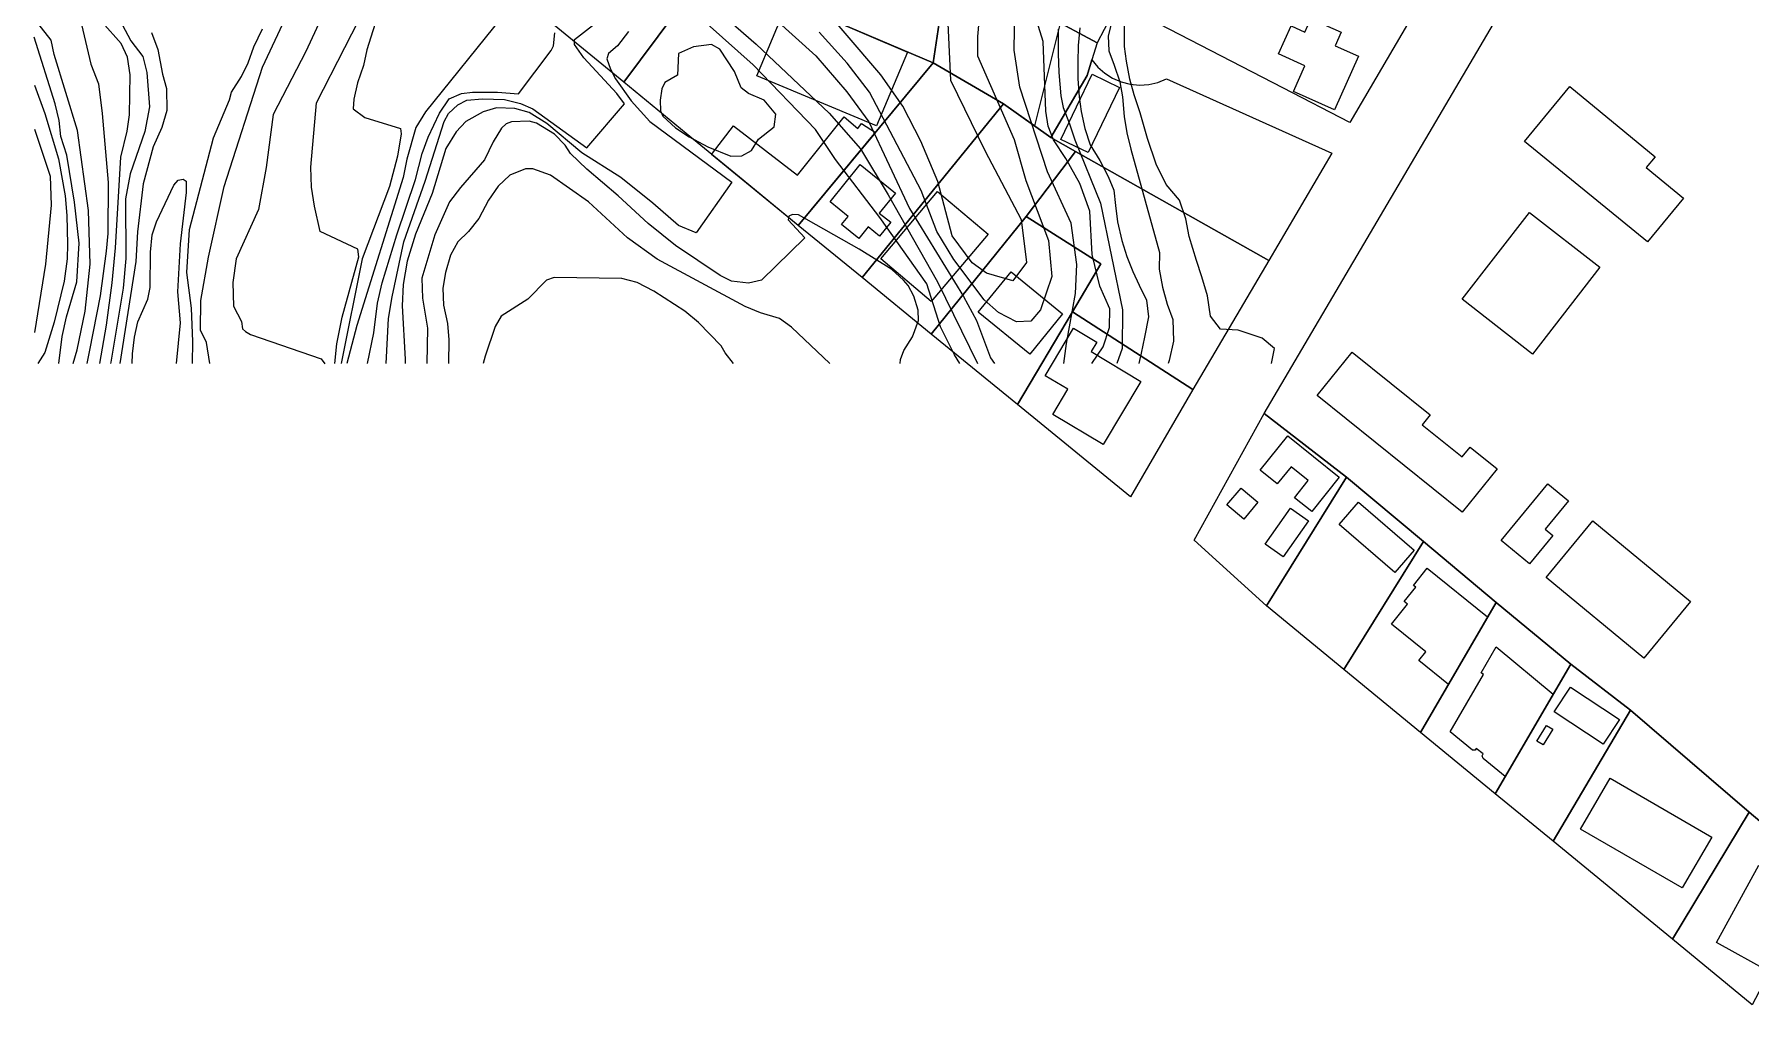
# Model space of a CAD drawing. Header units: millimetres. Extents: x 72 to 2826, y -203 to 794.
# Drawn here: x 1630.9 to 1864.5, y -2.3 to 129.8 of the extents above; entities that cross this region are included whole.
import ezdxf

# ---------------------------------------------------------------- set-up
doc = ezdxf.new("R2010")
doc.units = ezdxf.units.MM
doc.layers.add('01_Fina', color=250, linetype='Continuous', lineweight=15)
doc.layers.add('Traza Urbana', color=7, linetype='Continuous')

msp = doc.modelspace()

# ---------------------------------------------------------------- linework, layer by layer
at = {"layer": '01_Fina', "color": 252, "linetype": 'Continuous', "lineweight": 9, "true_color": 0x939598}
for points in [[(1760.11, 139.26), (1759.27, 129.51), (1759.23, 126.85), (1764.22, 115.48), (1765.81, 109.88), (1768.9, 101.74), (1769.38, 96.85), (1767.83, 92.3), (1766.51, 90.76), (1764.58, 90.68), (1762.12, 91.91), (1760.14, 93.64), (1756.04, 99.14), (1753.73, 102.94), (1751.58, 108.55), (1744.53, 121.91), (1741.52, 125.86), (1737.68, 130.1)], [(1671.75, 85), (1672.06, 87.67), (1672.75, 91.27), (1675.02, 99.5), (1674.89, 100.54), (1669.75, 102.95), (1668.98, 106.42), (1668.6, 109), (1668.5, 111.72), (1669.25, 120.47), (1677, 135.56)], [(1754.92, 137.1), (1755.56, 123.56), (1760.3, 113.87), (1765.18, 104.59), (1765.93, 98.72), (1764.08, 96.23), (1760.47, 97.26), (1758.54, 98.69), (1755.81, 102.35), (1753.83, 109.77), (1751.54, 115.25), (1749.1, 120.03), (1746.09, 124.26), (1736.09, 135.98)], [(1670.7, 133.7), (1667.82, 127.46), (1663.38, 118.88), (1662.43, 111.64), (1661.38, 105.93), (1658.35, 99.21), (1657.89, 96.01), (1657.98, 92.8), (1659.06, 90.69), (1659.2, 89.71), (1659.61, 89.33), (1660.28, 88.94), (1669.91, 85.62), (1670.39, 84.96)], [(1723.21, 133.59), (1729.14, 128.45), (1739.04, 119.07), (1743.33, 114.2), (1747.11, 107.92), (1753.8, 96.1), (1759.23, 85)], [(1770.99, 85), (1771.38, 87.72), (1772.61, 94.52), (1772.75, 98.48), (1772, 104.07), (1768.76, 111.09), (1765.02, 122.59), (1764.26, 127.62), (1764.34, 133.34)], [(1636.15, 85), (1636.67, 86.83), (1637.76, 92.12), (1638.48, 98.51), (1638.24, 105.79), (1636.73, 116.69), (1633.54, 127.06), (1633.13, 129.01), (1630.86, 131.94)], [(1637.09, 131.89), (1638.53, 125.73), (1639.61, 123.06), (1640.11, 119.01), (1640.9, 109.6), (1640.85, 102.7), (1640.65, 100.29), (1639.81, 94.18), (1638.39, 86.79), (1638, 85)], [(1639.76, 85), (1640.69, 90.22), (1641.44, 95.97), (1641.93, 100.71), (1642.64, 113.09), (1643.49, 116.61), (1643.82, 118.84), (1643.91, 124.26), (1643.54, 126.7), (1642.69, 128.55), (1640.1, 131.42)], [(1642.8, 131.14), (1644, 128.89), (1645.61, 126.79), (1646.16, 124.6), (1646.54, 119.94), (1645.92, 116.55), (1643.91, 110.81), (1643.28, 107.39), (1643.3, 99.29), (1642.96, 95.25), (1641.28, 85.17), (1641.23, 85)], [(1654.76, 85), (1654.3, 87.83), (1653.47, 89.52), (1653.53, 93.57), (1654.59, 99.48), (1656.68, 109.07), (1661.94, 125.32), (1665.39, 132.66)], [(1677.8, 133), (1676.12, 127.69), (1675.66, 125.55), (1674.86, 123.18), (1674.35, 120.98), (1674.25, 119.65), (1675.85, 118.49), (1680.71, 116.95), (1680.81, 116.26), (1680.28, 113.19), (1679.19, 109.06), (1675.49, 99.21), (1672.63, 85)], [(1694.49, 132.12), (1684.1, 119.23), (1682.77, 117.1), (1681.55, 112.79), (1681.09, 110.28), (1674.78, 90.17), (1673.41, 85)], [(1678.75, 85), (1679.05, 91.12), (1679.55, 94.08), (1681.17, 101.56), (1684.08, 109.82), (1686.64, 117.91), (1687.22, 119.02), (1688.49, 120.18), (1689.75, 120.83), (1691.85, 121.03), (1694.87, 120.93), (1697.05, 120.37), (1698.72, 119.65), (1706.09, 114.35), (1711.2, 120.34), (1710.17, 121.72), (1705.67, 126.61), (1704.37, 128.42), (1704.4, 129.08), (1706.84, 130.99)], [(1756.84, 85), (1756.13, 86.17), (1754.23, 89.96), (1752.37, 95.85), (1745.95, 104.87), (1739.93, 112.77), (1737.21, 116.85), (1728.7, 125.63), (1722.46, 131.2)], [(1731.71, 131.86), (1737.24, 126.86), (1741.46, 121.95), (1744.47, 117.86), (1750.01, 106.06), (1757.36, 94.1), (1759.12, 90.86), (1761.03, 85.75), (1761.55, 85)], [(1774.8, 85), (1776.35, 87.26), (1777.23, 89.9), (1777.26, 92.41), (1775.91, 95.5), (1774.87, 99.84), (1774.53, 105.71), (1773.19, 109.49), (1771.29, 112.87), (1769.59, 115.42), (1768.85, 117.27), (1768.54, 119.34), (1768.18, 128.82), (1767.12, 132.32)], [(1777.69, 132.1), (1777.02, 129.6), (1777.11, 127.56), (1777.86, 125.59), (1778.62, 123.33), (1778.99, 121.29), (1779.2, 118.61), (1779.57, 116.4), (1780.11, 114.14), (1784.03, 100.09), (1784, 97.84), (1784.44, 95.37), (1785.07, 93.04), (1785.83, 90.97), (1785.91, 88.03), (1785.35, 85.39), (1785.2, 85)], [(1799.26, 85), (1799.66, 87.05), (1798, 88.45), (1794.72, 89.51), (1792.33, 89.66), (1790.95, 91.43), (1790.54, 94.18), (1789.77, 96.77), (1789.04, 98.99), (1788.08, 102.27), (1787.62, 104.69), (1786.75, 107.21), (1784.91, 109.34), (1783.57, 112.13), (1782.38, 115.63), (1781.41, 119.1), (1780.56, 121.57), (1780, 123.69), (1779.53, 126.13), (1779.27, 128.13), (1779.28, 130.97)], [(1634.21, 85), (1634.64, 88.67), (1635.24, 91.32), (1636.66, 96.1), (1636.96, 101.37), (1636.31, 106.93), (1635.29, 113.36), (1634.45, 115.86), (1634.23, 118.05), (1633.7, 120.35), (1630.86, 129.41)], [(1646.81, 130.02), (1647.69, 127.73), (1648.3, 124.37), (1648.85, 122.42), (1648.91, 119.44), (1648.21, 117.1), (1647.03, 114.46), (1645.68, 109.44), (1644.89, 102.9), (1644.69, 98.86), (1642.48, 85)], [(1652.4, 85), (1652.45, 87.99), (1652.25, 92.51), (1651.63, 97.36), (1652, 103.21), (1655.25, 115.72), (1657.43, 120.86), (1657.71, 121.92), (1659.07, 124.04), (1659.99, 125.91), (1660.75, 128.1), (1661.9, 130.54)], [(1676.21, 85), (1677.09, 89.15), (1677.56, 93.22), (1678.23, 95.96), (1680.19, 102.5), (1682.75, 110.04), (1683.65, 113.59), (1684.47, 115.79), (1686, 119.07), (1687.31, 121), (1688.99, 121.75), (1690.5, 121.93), (1693.92, 121.93), (1696.78, 121.67), (1701.23, 127.6), (1701.54, 128.24), (1701.7, 129.98)], [(1711.76, 130.19), (1710.24, 128.24), (1709.01, 127.18), (1708.8, 126.43), (1709.27, 125.06), (1709.99, 123.71), (1712.11, 120.75), (1714.65, 117.92), (1725.81, 109.66), (1720.97, 102.76), (1718.55, 103.77), (1715.04, 106.82), (1710.7, 110.3), (1705.39, 113.66), (1700.64, 117.67), (1698.22, 119.17), (1696.28, 119.69), (1693.77, 119.79), (1691.95, 119.26), (1689.6, 117.91), (1688.29, 116.53), (1686.86, 114.25), (1685.03, 108.13), (1682.75, 102.6), (1681.62, 98.91), (1681.08, 95.74), (1680.92, 92.82), (1681.32, 85.58), (1681.32, 85)], [(1770.25, 130.49), (1770.23, 129.12), (1770.21, 127.16), (1770.33, 124.58), (1770.59, 121.4), (1770.92, 119.85), (1771.79, 117.59), (1772.48, 115.42), (1776, 106.8), (1778.99, 92.31), (1778.93, 87.01), (1778.22, 85)], [(1773.17, 130.67), (1772.93, 128.28), (1772.89, 125.98), (1772.91, 123.73), (1773.1, 121.29), (1773.35, 119.3), (1773.87, 116.95), (1774.57, 114.76), (1775.92, 112.63), (1777.05, 110.46), (1777.79, 108.58), (1778.02, 106.49), (1778.3, 104.26), (1778.89, 101.74), (1779.59, 99.53), (1780.39, 97.53), (1781.27, 95.67), (1782.24, 93.6), (1782.52, 91.35), (1781.96, 88.58), (1781.53, 86.39), (1781.22, 85)], [(1630.87, 122.88), (1632.3, 118.99), (1634.16, 112.82), (1635.06, 107.79), (1635.3, 105.13), (1635.39, 101.23), (1635.33, 99.25), (1634.94, 96.2), (1633.54, 90.59), (1632.29, 86.5), (1631.32, 85)], [(1630.87, 116.87), (1633.01, 110.47), (1633.17, 106.54), (1632.38, 98.51), (1630.89, 89.22)], [(1748.71, 85), (1748.76, 85.53), (1749.23, 86.76), (1750.41, 88.6), (1751.21, 90.85), (1751.19, 92.25), (1750.6, 94.13), (1749.81, 95.6), (1749.17, 96.34), (1747.59, 97.77), (1743.16, 100.56), (1734.89, 105.21), (1734.05, 105.26), (1733.57, 105.03), (1733.46, 104.52), (1735.73, 102.11), (1729.83, 96.34), (1728.09, 95.9), (1725.78, 96.2), (1724.2, 96.98), (1718.16, 101.06), (1714.44, 104.04), (1710.32, 107.82), (1706.05, 111.42), (1703.85, 113.58), (1703.14, 114.68), (1701.67, 116.19), (1699.24, 117.68), (1698.2, 117.97), (1695.81, 117.9), (1695.1, 117.59), (1694.44, 117.02), (1693.31, 115.14), (1692.15, 112.7), (1688.85, 108.96), (1687.37, 107.01), (1685.37, 102.52), (1683.63, 96.6), (1683.7, 93.88), (1684.37, 89.79), (1684.29, 85)], [(1644.2, 85), (1644.24, 86.29), (1644.48, 88.58), (1644.93, 90.68), (1646.31, 93.73), (1646.63, 95.35), (1646.66, 100.16), (1646.9, 102.52), (1647.49, 104.28), (1649.86, 109.24), (1650.43, 109.93), (1651.12, 110.06), (1651.54, 109.78), (1651.52, 108.24), (1650.72, 101.28), (1650.34, 94.73), (1650.7, 90.54), (1650.18, 85)], [(1739.17, 85), (1733.95, 89.94), (1732.31, 91.1), (1729.73, 91.87), (1727.62, 92.74), (1715.64, 99.2), (1711.61, 102.07), (1706.28, 106.99), (1701.13, 110.61), (1698.74, 111.5), (1697.71, 111.48), (1695.61, 110.61), (1694.02, 109.1), (1692.69, 107.21), (1691.39, 104.71), (1689.94, 102.96), (1688.49, 101.53), (1687.49, 99.75), (1686.81, 97.38), (1686.46, 95.26), (1686.54, 92.94), (1687.1, 90.44), (1687.29, 88.23), (1687.26, 85)], [(1726.02, 85), (1724.88, 86.46), (1724.37, 87.38), (1721.25, 90.58), (1719.43, 92.13), (1715.21, 94.82), (1712.92, 96.01), (1710.84, 96.56), (1701.6, 96.69), (1700.57, 96.34), (1698.03, 93.73), (1694.4, 91.43), (1693.58, 90.04), (1692.25, 86), (1691.95, 85)]]:
    msp.add_lwpolyline(points, dxfattribs=at)
msp.add_lwpolyline([(1731.78, 118.94), (1730.23, 120.83), (1728.08, 121.75), (1727.08, 122.51), (1726.16, 124.71), (1724.16, 127.79), (1723.05, 128.41), (1720.58, 128.09), (1718.56, 127.2), (1718.42, 124.21), (1716.67, 123.21), (1716.26, 122.36), (1716.05, 120.82), (1716.1, 119.39), (1716.42, 118.66), (1718.15, 117.05), (1720.02, 115.84), (1722.56, 114.46), (1725.69, 113.19), (1727.19, 113.23), (1728.48, 113.96), (1729.44, 115.53), (1731.59, 117.19)], close=True, dxfattribs=at)
at = {"layer": 'Traza Urbana'}
for points in [[(1911.28, 112.11), (1923.38, 102.28), (1913.4, 84.95), (1900.62, 62.73), (1894.71, 52.46), (1888.83, 42.24), (1878.72, 24.67), (1874.12, 15.62), (1864.29, 23.9), (1848.12, 37.79), (1840, 44.08), (1829.84, 52.47), (1819.94, 60.75), (1809.47, 69.51), (1798.26, 78.18), (1847.29, 161.46), (1850.89, 161.24)], [(1772.22, 153.72), (1785.01, 147.38), (1778.39, 134.08), (1775.52, 128.61), (1755.24, 139.57), (1757.75, 160.88)], [(1738.08, 148.03), (1755.24, 139.57), (1753.2, 125.89), (1722.71, 138.88), (1727.32, 153.33)], [(1817.77, 131.15), (1809.94, 117.78), (1800.79, 122.52), (1778.39, 134.08), (1785.01, 147.38)], [(1719.17, 140.27), (1722.71, 138.88), (1711.1, 123.26), (1701.14, 131.42), (1710.81, 143.54)], [(1753.2, 125.89), (1734.85, 103.77), (1727.34, 109.92), (1719.6, 116.29), (1711.1, 123.26), (1722.71, 138.88)], [(1775.52, 128.61), (1774.81, 126.31), (1774.16, 124.19), (1769.21, 115.74), (1762.77, 120.33), (1753.2, 125.89), (1755.24, 139.57)], [(1753.2, 125.89), (1755.24, 139.57), (1770.52, 131.31), (1767, 117.32), (1762.77, 120.33)], [(1729.21, 124.13), (1733.48, 134.29), (1749.7, 127.38), (1745.49, 117.33)], [(1807.84, 119.51), (1802.27, 122.01), (1803.82, 125.48), (1800.24, 127.13), (1801.96, 130.96), (1803.82, 130.08), (1804.64, 131.91), (1808.74, 130.06), (1807.92, 128.24), (1811.12, 126.81)], [(1807.49, 113.62), (1798.92, 98.99), (1772.59, 113.83), (1769.21, 115.74), (1774.16, 124.19), (1774.81, 126.31), (1775.62, 125.33), (1776.57, 124.49), (1777.63, 123.81), (1778.8, 123.31), (1780.02, 123), (1781.28, 122.88), (1782.55, 122.96), (1783.78, 123.24), (1784.96, 123.71)], [(1762.77, 120.33), (1743.53, 96.68), (1734.85, 103.77), (1753.2, 125.89)], [(1774.3, 113.7), (1770.58, 115.49), (1774.86, 124.36), (1778.58, 122.57)], [(1839.86, 122.67), (1851.49, 113.13), (1850.29, 111.66), (1855.35, 107.51), (1850.46, 101.56), (1833.73, 115.2)], [(1769.21, 115.74), (1772.59, 113.83), (1765.89, 104.99), (1752.95, 88.99), (1743.53, 96.68), (1762.77, 120.33)], [(1723.04, 113.44), (1726.02, 117.32), (1734.73, 110.6), (1741.11, 118.56), (1742.95, 116.98), (1743.48, 117.67), (1745.35, 116.43), (1734.85, 103.77)], [(1798.92, 98.99), (1788.58, 81.46), (1772.2, 92.02), (1776.05, 98.54), (1765.89, 104.99), (1772.59, 113.83)], [(1740.75, 103.9), (1741.63, 104.99), (1739.18, 106.97), (1743.28, 112.05), (1748.08, 108.18), (1745.88, 105.46), (1747.44, 104.2), (1745.91, 102.31), (1744.35, 103.57), (1743.1, 102.01)], [(1746.08, 99.22), (1753.82, 108.39), (1760.7, 102.58), (1752.95, 93.41)], [(1834.82, 86.27), (1825.21, 93.73), (1834.37, 105.53), (1843.98, 98.08)], [(1772.2, 92.02), (1764.7, 79.41), (1752.95, 88.99), (1765.89, 104.99), (1776.05, 98.54)], [(1759.36, 91.98), (1763.81, 97.45), (1770.84, 91.73), (1766.39, 86.26)], [(1772.2, 92.02), (1788.58, 81.46), (1780.08, 66.85), (1764.7, 79.41)], [(1772.33, 89.78), (1775.48, 87.89), (1774.71, 86.6), (1781.5, 82.54), (1776.37, 73.96), (1769.51, 78.05), (1771.56, 81.49), (1768.48, 83.33)], [(1810.24, 86.53), (1820.87, 77.98), (1819.8, 76.66), (1825.23, 72.29), (1826.3, 73.61), (1829.99, 70.65), (1825.23, 64.74), (1805.48, 80.61)], [(1809.47, 69.51), (1798.58, 51.99), (1788.74, 60.94), (1798.26, 78.18)], [(1797.73, 70.48), (1801.48, 75.16), (1808.5, 69.52), (1804.74, 64.84), (1802.4, 66.72), (1804.28, 69.06), (1801.94, 70.94), (1800.06, 68.6)], [(1793.19, 65.73), (1795.12, 68.03), (1797.42, 66.11), (1795.5, 63.81)], [(1819.94, 60.75), (1809.12, 43.35), (1798.58, 51.99), (1809.47, 69.51)], [(1836.89, 68.6), (1839.71, 66.28), (1836.53, 62.42), (1837.58, 61.56), (1834.4, 57.7), (1830.54, 60.88)], [(1816.06, 56.56), (1808.49, 63.09), (1811.1, 66.12), (1818.67, 59.59)], [(1804.32, 63.57), (1800.86, 58.67), (1798.41, 60.4), (1801.87, 65.3)], [(1856.31, 52.61), (1849.96, 44.89), (1836.64, 55.86), (1842.99, 63.58)], [(1809.12, 43.35), (1819.94, 60.75), (1829.84, 52.47), (1819.55, 34.78)], [(1819.32, 44.56), (1820.26, 45.73), (1815.59, 49.5), (1817.79, 52.22), (1817.33, 52.6), (1818.9, 54.54), (1818.59, 54.79), (1820.47, 57.13), (1828.69, 50.5), (1823.35, 41.31)], [(1819.55, 34.78), (1829.84, 52.47), (1840, 44.08), (1829.73, 26.43)], [(1829.84, 46.41), (1837.63, 40), (1831.09, 28.77), (1828.1, 31.22), (1827.93, 31.59), (1828.08, 31.85), (1827.15, 32.61), (1827.01, 32.35), (1826.61, 32.38), (1823.59, 34.86), (1828.12, 42.64), (1827.83, 42.89)], [(1840, 44.08), (1848.12, 37.79), (1837.59, 19.98), (1829.73, 26.43)], [(1844.42, 33.18), (1837.75, 37.58), (1839.95, 40.92), (1846.63, 36.52)], [(1848.12, 37.79), (1864.29, 23.9), (1853.85, 6.63), (1837.59, 19.98)], [(1836.25, 33.08), (1835.4, 33.6), (1836.72, 35.73), (1837.57, 35.2)], [(1841.34, 21.63), (1845.35, 28.55), (1859.19, 20.53), (1855.18, 13.61)], [(1874.12, 15.62), (1864.71, -2.28), (1853.85, 6.63), (1864.29, 23.9)], [(1867.06, 2.2), (1859.83, 6.17), (1865.62, 16.69), (1872.65, 12.82)]]:
    msp.add_lwpolyline(points, close=True, dxfattribs=at)

doc.saveas('drawing.dxf')
